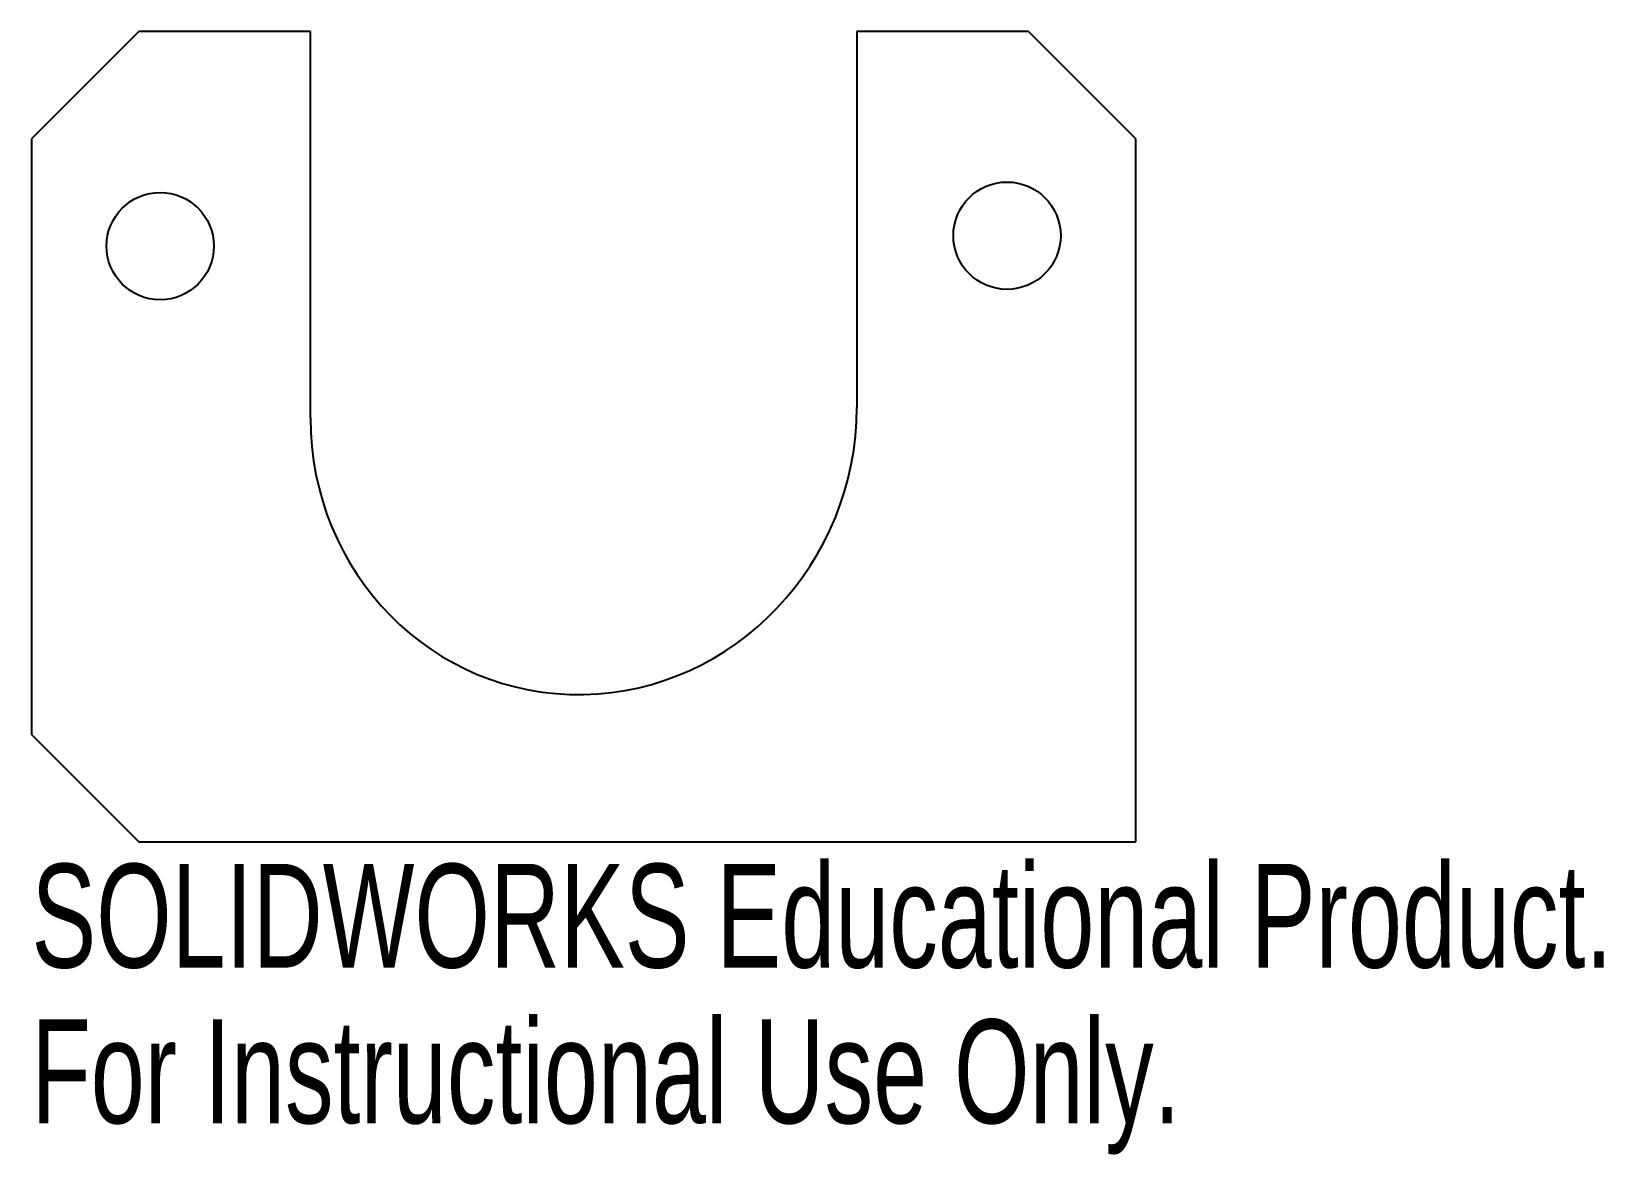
# Model space of a CAD drawing. Header units: millimetres. Extents: x -369.4 to -296.1, y 210.3 to 262.6.
import ezdxf

# ---------------------------------------------------------------- set-up
doc = ezdxf.new("R2010")
doc.units = ezdxf.units.MM
doc.styles.add('SLDTEXTSTYLE0', font='TXT', dxfattribs={"width": 0.7})

msp = doc.modelspace()

# ---------------------------------------------------------------- linework, layer by layer
at = {"color": 7, "linetype": 'Continuous', "lineweight": 25}
for p, q in [((-364.37, 262.575), (-369.37, 257.575)), ((-356.37, 262.575), (-364.37, 262.575)), ((-356.37, 244.575), (-356.37, 262.575)), ((-322.903, 262.575), (-330.903, 262.575)), ((-330.903, 262.575), (-330.903, 245.061)), ((-317.903, 257.575), (-322.903, 262.575)), ((-369.37, 257.575), (-369.37, 229.818)), ((-317.903, 224.818), (-317.903, 257.575)), ((-369.37, 229.818), (-364.37, 224.818)), ((-364.37, 224.818), (-317.903, 224.818))]:
    msp.add_line(p, q, dxfattribs=at)
for centre in [(-363.37, 252.575), (-323.903, 253.061)]:
    msp.add_circle(centre, 2.5, dxfattribs=at)
msp.add_ellipse((-343.636, 244.818), major_axis=(-3.501, -12.692), ratio=0.964578, start_param=4.990946, end_param=8.132538, dxfattribs=at)

# ---------------------------------------------------------------- texts
at = {"color": 7, "linetype": 'Continuous', "char_height": 4.83362, "attachment_point": 1, "style": 'SLDTEXTSTYLE0'}
for s, insert in [('SOLIDWORKS Educational Product.', (-369.37, 223.799)), ('For Instructional Use Only.', (-369.37, 216.548))]:
    msp.add_mtext(s, dxfattribs=dict(at, insert=insert))

doc.saveas('drawing.dxf')
